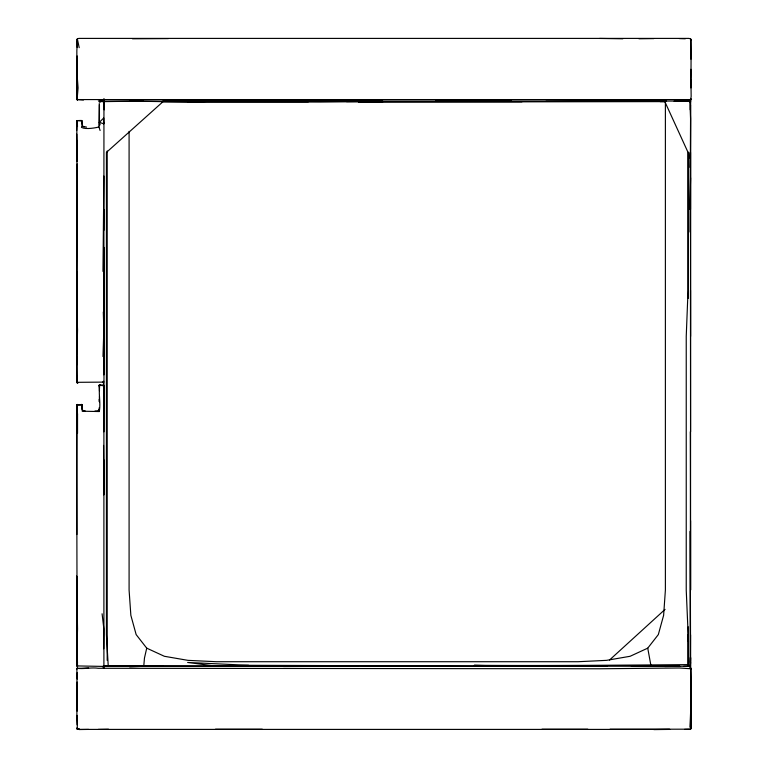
<?xml version="1.0" encoding="UTF-8"?>
<svg xmlns="http://www.w3.org/2000/svg" width="768" height="768" viewBox="0 0 768 768"><rect width="100%" height="100%" fill="white"/><g stroke="black" fill="none" stroke-linecap="round" stroke-linejoin="round"><path stroke-width="1.15" d="M76.973 595.834L77.53 628.934L76.704 658.81L76.723 628.934L77.53 666.787M102.989 666.787L103.901 666.346L103.901 385.594L103.555 385.056L99.792 385.075C98.314 393.946 100.848 402.739 99.302 411.542L82.243 411.206L82.013 404.573L77.002 405.034L76.723 406.07L77.194 404.419L76.704 406.838L76.992 404.755C76.426 486.701 77.242 577.795 76.973 661.805M76.973 329.923L76.762 374.947L76.973 382.608L78.029 382.925M76.742 98.525L77.424 100.003L76.886 98.506L77.069 87.898M99.206 385.296L99.533 385.018M103.901 459.926L103.901 494.736M103.901 431.808L104.179 247.45M103.901 209.424L103.901 374.851M103.901 104.669L103.882 101.424M691.296 725.856L691.296 727.008C689.885 628.752 690.691 530.246 690.298 431.798M690.509 290.314L690.576 431.798M690.509 209.424L690.576 98.928M691.018 99.149L690.576 100.003L691.152 99.226L690.576 100.003L691.152 96.461L690.931 79.459M691.152 728.621L691.296 698.698M77.194 161.549L76.733 122.208L77.53 120.509M76.704 329.923L77.184 163.93M76.704 433.325L76.992 404.755L81.984 405.034M690.509 152.4L690.576 590.102L690.576 520.704M691.258 727.92L691.296 717.293M76.723 130.474L77.203 121.056M76.723 140.198C77.616 208.483 76.435 276.768 76.973 345.082M76.723 345.082L76.723 271.421M103.728 648.739L103.882 628.934L102.086 613.776M690.298 109.843L690.576 101.174L679.939 101.098L689.885 101.136L690.576 118.714L690.048 232.003M103.901 176.064L102.979 271.421M690.816 78.643L690.931 69.302M691.258 40.08L690.528 38.774L688.8 38.4L79.2 38.4L77.434 38.64L76.848 50.707L76.848 87.898L77.501 99.571L83.472 100.003M690.048 167.434L690.298 152.4L690.048 158.189M76.762 161.549L76.762 134.122M99.456 396.394L99.36 401.846L99.206 399.283M103.901 230.362L103.949 98.947L103.949 101.309M690.346 668.928L690.576 657.6L690.422 668.122M104.074 668.102L103.968 666.048L690.346 666.259L690.576 634.848M689.885 209.424L690.576 177.84M690.307 668.227L690.346 666.259M690.931 59.146L690.528 38.774M99.446 104.803L99.437 125.501M76.762 364.877L77.53 329.923L76.973 311.971M102.979 356.515L103.834 329.923L103.306 311.971M77.194 55.987L77.069 90.941M690.298 102.768L690.422 99.802M690.835 722.688L690.931 708.854M103.882 666.48L103.834 666.605M99.533 388.531L99.274 385.162L99.187 386.102L99.36 385.075L100.099 384.979M683.597 666.365L690.298 666.192L690.576 662.458M77.184 672.739L77.232 679.094M690.49 98.957L690.576 101.616L689.885 101.136M143.779 666.01L144.461 658.051L146.726 648.154L136.147 634.589L130.858 615.331L129.091 590.102L129.091 131.386M100.099 130.512L98.957 126.941L99.254 103.546M103.728 123.811L103.728 117.984L99.36 122.352L103.728 123.811L103.901 122.352M99.187 101.894C99.014 100.08 104.602 101.453 102.979 101.126M77.136 682.051L76.848 717.293L77.424 729.408L669.763 729.408L653.846 729.6M77.136 715.344L77.213 724.762M76.742 40.08L77.472 38.774M76.838 404.88L76.762 405.398L77.194 404.467M102.576 666.787L103.882 666.413L77.203 665.933L77.53 661.805M76.982 668.851L77.424 667.997L76.886 669.494L77.136 711.12M98.957 126.941C97.296 127.488 85.92 129.936 81.456 127.373L82.205 125.453L82.003 120.758L76.982 120.758L76.762 121.536L77.194 120.557M99.187 409.373L98.304 410.813M76.982 120.758L77.53 126.384M691.152 39.379L690.931 87.898M103.306 382.915L103.728 381.264L102.576 382.128L76.992 382.32M99.782 101.126L99.206 101.434L103.901 101.731L103.728 101.213M77.424 667.997L76.848 668.774L77.069 668.285C84.086 669.293 91.142 667.181 98.237 668.285L599.616 668.774L679.382 667.997L691.152 668.774L690.576 667.997L691.152 668.774L689.904 668.323M81.782 121.056L81.456 120.509L82.31 125.29M684.528 729.408L690.528 729.226L691.018 728.544L689.923 727.008C690.979 707.558 691.478 688.003 690.912 668.323M99.187 410.208L98.832 410.688L99.254 407.664M146.726 648.154L164.362 656.285L187.958 660.355L216.394 661.718L578.074 661.718L606.518 660.355L630.106 656.285L647.741 648.154L658.33 634.589L663.619 615.331L665.386 590.102L665.386 101.395M609.494 660.048L665.059 609.398M383.126 101.443L320.256 102.058L163.066 101.626L106.435 152.41L106.435 634.848L108.24 666.048L320.266 666.365L283.43 666.518M103.306 665.981L103.901 665.491M689.885 666.25L690.509 665.779M99.187 101.626L103.306 101.165L103.901 101.731L103.306 101.635M77.194 666.71L76.973 658.81M689.904 729.072L691.018 728.544M690.298 666.192L690.298 657.6M77.165 728.976L79.2 728.621L79.2 729.552L88.618 729.408M99.274 385.162L103.306 385.757M103.901 101.174L683.597 101.05M77.501 668.429L88.618 667.997M688.954 729.187L610.061 729.216M690.835 99.571L77.165 99.571M108.24 666.048L103.968 666.048L110.88 666.317M99.533 101.155L100.099 101.126M94.963 411.034L98.957 410.794M129.658 666.826L143.482 666.317M161.386 101.798L187.632 102.067L212.803 101.222M688.474 641.885L686.237 590.112L686.237 336.403L688.042 290.314L688.042 152.4L664.819 101.616L358.416 102.067L383.126 101.606M132.48 38.784L168.384 38.592M163.066 101.05L187.632 100.32M248.592 665.318L216.394 666.192L187.632 662.458L248.592 665.318L511.037 666.192L474.211 665.318C545.51 665.827 616.752 665.203 688.042 664.627L688.042 634.848M98.237 100.003L103.92 99.907M98.237 729.408L108.47 729.216M683.597 101.136L674.074 101.203M474.211 100.848L511.037 100.32M664.819 666.518L679.939 666.317L631.411 666.317M638.957 38.774L653.846 38.592M308.381 101.76L187.632 102.067M262.301 729.216L215.491 729.216M587.818 729.216L541.978 729.216M521.99 101.76L346.493 101.616M545.885 101.338L631.411 100.963M104.179 109.843L103.901 101.616L143.482 101.078M664.819 101.098L631.411 101.203M120.403 666.25L163.066 666.192M163.066 101.136L320.266 101.136M283.43 101.203L382.31 101.059M436.051 101.203L449.174 101.174M248.592 666.307L358.416 666.192M397.238 666.365L436.051 666.317M545.885 666.365L606.845 666.365M660.086 101.616L664.819 101.616M76.762 414.336L77.53 414.336L77.53 433.325M474.211 666.25L545.885 666.25M631.411 101.069L606.845 101.338M436.051 100.646L511.037 101.05M352.454 100.982L358.416 101.05M102.576 101.126L103.306 101.126M599.616 38.448L622.829 38.784M129.658 101.136L163.066 101.626M129.658 666.048L143.482 666.25M78.71 120.509L81.792 120.557L80.275 120.509M679.382 38.592L685.267 38.784M76.886 39.398L77.472 39.456L79.2 47.664M82.272 406.838L82.224 405.398L82.368 409.258L81.782 404.918L82.205 409.315L83.03 410.688L85.181 410.976M86.506 127.085L82.368 126.307M103.306 384.989L103.728 385.152M83.03 410.688L84.768 411.216M81.456 404.371L82.013 404.573M102.576 382.128L103.728 382.762M82.627 126.058L84.038 126.883M77.069 729.11L76.742 727.92M77.53 382.925L76.762 377.942M77.424 100.003L76.848 99.226L77.088 99.677L78.077 87.898L77.069 74.486M76.762 665.184L77.194 666.394M99.782 101.299L100.099 102.24M99.36 122.352L100.099 124.819M77.194 382.848L76.762 356.515M647.741 648.154L650.803 664.915M76.762 661.805L76.992 665.059M77.203 47.482L76.848 40.992M77.002 405.034L77.53 414.336M99.206 385.488L99.475 390.931M104.006 99.014L104.074 101.386M690.058 531.379L690.298 662.458M691.152 717.293L691.296 727.008L691.296 680.102M103.555 445.411L103.834 494.736M76.973 230.362L77.184 249.485M103.834 356.515L103.901 364.867M76.762 417.984L76.838 534.538M103.834 394.243L103.901 407.664M103.968 290.314L104.179 336.403M76.723 595.834L76.704 576.019L76.704 658.81M690.576 104.938L690.576 336.403M688.243 152.15L688.243 298.397M688.243 626.851L688.243 665.203M107.194 150.96L107.194 660.394M665.99 101.069L660.221 101.069L665.99 101.05M76.973 382.608L76.762 381.331L76.973 382.608"/></g></svg>
